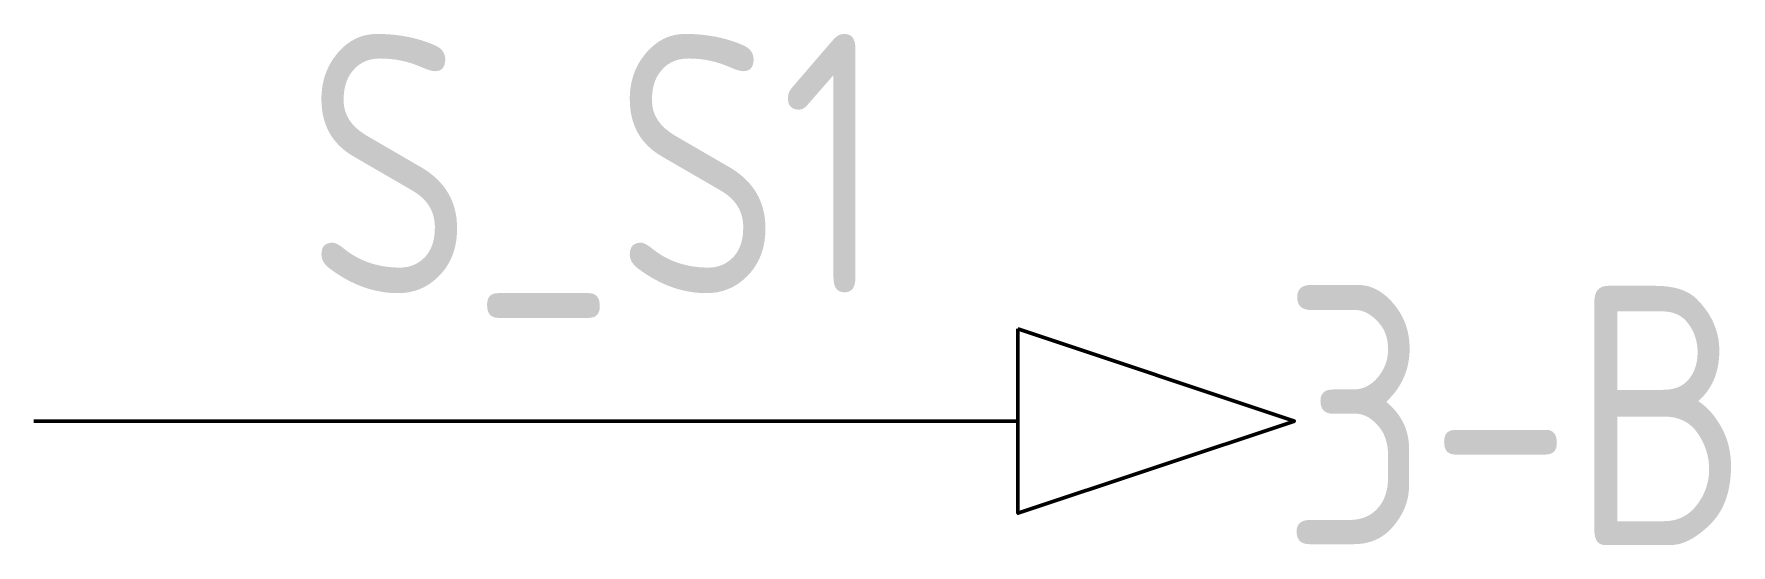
# Model space of a CAD drawing. Extents: x -73 to 5488, y -2262 to 3535.
# Drawn here: x 1967.62 to 1983.99, y 3530.44 to 3535.37 of the extents above; entities that cross this region are included whole.
import ezdxf
from ezdxf.enums import TextEntityAlignment as Align

# ---------------------------------------------------------------- set-up
doc = ezdxf.new("R2010")
doc.units = 0
doc.layers.add('BLK_0.5mm^2', color=7, linetype='Continuous', lineweight=50)
doc.layers.add('WIREREF', color=52, linetype='Continuous')
doc.layers.add('XREF', color=7, linetype='Continuous')
doc.styles.add('WD_IEC 3.5', font='isocp2.shx', dxfattribs={"width": 0.9, "height": 3.5})
doc.styles.add('WD_IEC_2.5mm', font='isocp2.shx', dxfattribs={"width": 0.9, "height": 2.5})

# ---------------------------------------------------------------- blocks, each defined once
blk = doc.blocks.new('HA1S1')
blk.add_lwpolyline([(0, 1.25), (3.75, 0), (0, -1.25)], close=True)
at = {"style": 'WD_IEC 3.5'}
for tag, height, flags, p in [('WIRENO', 2.5, 8, (-1.25, 1)), ('SIGCODE', 1, 1, (5, 1.8))]:
    blk.add_attdef(tag, text='', height=height, dxfattribs=dict(at, flags=flags)).set_placement(p, align=Align.RIGHT)
blk.add_attdef('XREF', text='', height=2.5, dxfattribs=at).set_placement((5, 0), align=Align.MIDDLE_LEFT)
at = {"style": 'WD_IEC 3.5', "flags": 1}
blk.add_attdef('X4TERM01', (0, 0), '', height=0.32, dxfattribs=at)
at = {"style": 'WD_IEC 3.5'}
blk.add_attdef('DESC1', text='', height=2.5, dxfattribs=at).set_placement((-1.25, -1), align=Align.TOP_RIGHT)

msp = doc.modelspace()

# ---------------------------------------------------------------- linework, layer by layer
at = {"layer": 'BLK_0.5mm^2'}
msp.add_line((1967.621, 3531.633), (1977.109, 3531.633), dxfattribs=at)

# ---------------------------------------------------------------- block references
ref = msp.add_blockref('HA1S1', (1977.109, 3531.633), dxfattribs=dict(at, xscale=0.71111288888, yscale=0.71111288888, zscale=0.71111288888))
ref.add_attrib('XREF', '3-B', dxfattribs={"layer": 'XREF', "height": 2.5, "style": 'WD_IEC_2.5mm', "width": 0.9}).set_placement((1979.652, 3532.937), align=Align.TOP_LEFT)
ref.add_attrib('WIRENO', 'S_S1', dxfattribs={"layer": 'WIREREF', "height": 2.5, "style": 'WD_IEC_2.5mm', "width": 0.9, "flags": 8}).set_placement((1975.831, 3535.366), align=Align.TOP_RIGHT)

doc.saveas('drawing.dxf')
